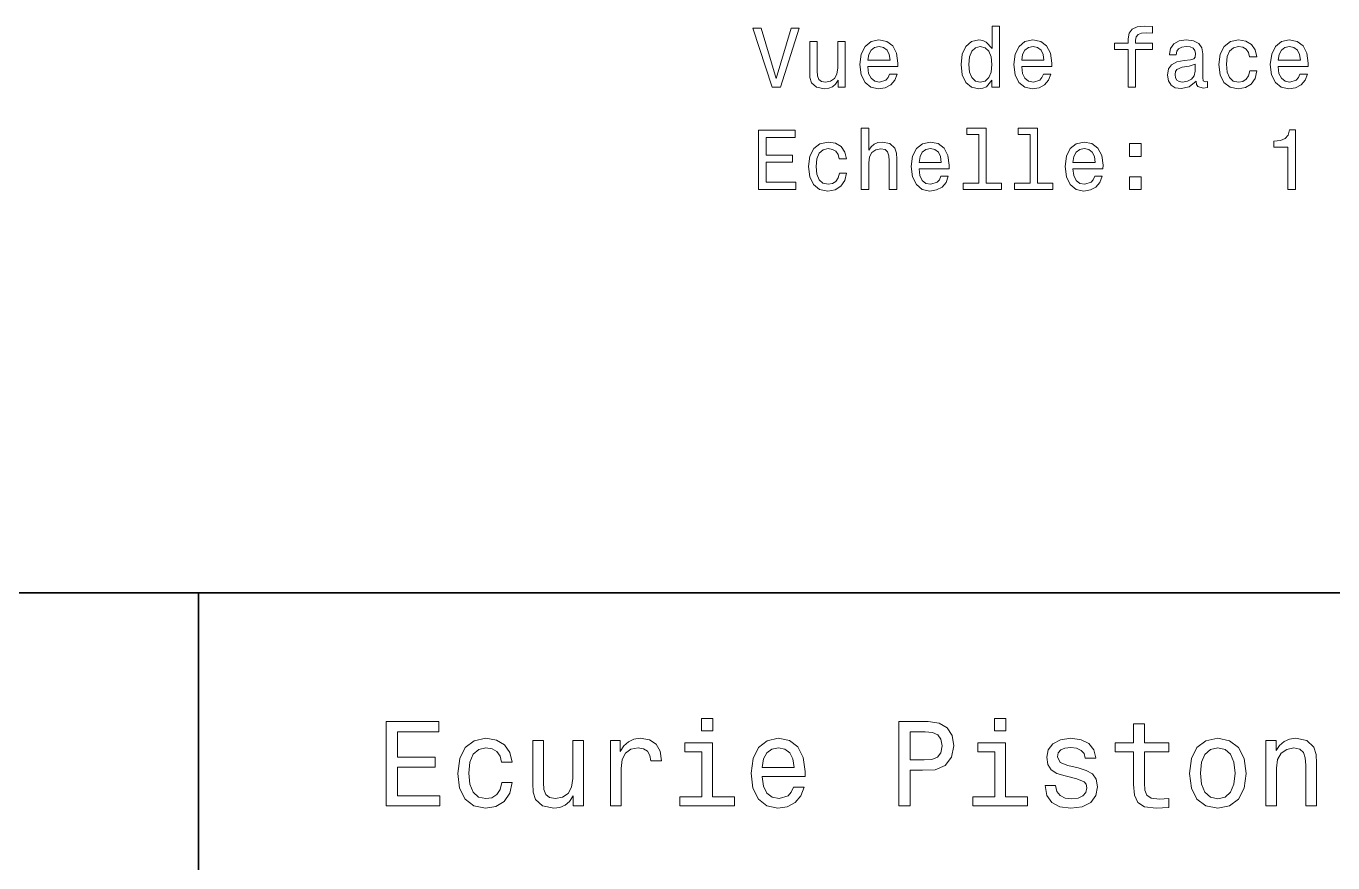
# Model space of a CAD drawing. Extents: x 0 to 297, y 0 to 210.
# Drawn here: x 151.8 to 229.1, y 54 to 103.6 of the extents above; entities that cross this region are included whole.
import ezdxf

# ---------------------------------------------------------------- set-up
doc = ezdxf.new("R2010")
doc.units = 0

msp = doc.modelspace()

# ---------------------------------------------------------------- linework, layer by layer
at = {"color": 7, "lineweight": 35}
for p, q in [((97, 70), (287, 70)), ((162, 10), (162, 70))]:
    msp.add_line(p, q, dxfattribs=at)
at = {"color": 7, "lineweight": 13}
for points in [[(197.07756, 103.443573), (196.200027, 100.463028), (195.297302, 103.443573), (194.818192, 103.443573), (195.947876, 99.93853), (196.452194, 99.93853), (197.556656, 103.443573)], [(208.964447, 100.357117), (208.964447, 99.93853), (209.408249, 99.93853), (209.408249, 103.55957), (208.969482, 103.55957), (208.969482, 102.2332), (208.631592, 102.616486), (208.42482, 102.70726), (208.18779, 102.742561), (207.759109, 102.641701), (207.426254, 102.359276), (207.209396, 101.905388), (207.133759, 101.295158), (207.209396, 100.684929), (207.426254, 100.22599), (207.759109, 99.93853), (208.18779, 99.842712), (208.42482, 99.878014), (208.636627, 99.968788)], [(217.023529, 102.177727), (217.023529, 99.93853), (217.467331, 99.93853), (217.467331, 102.177727), (218.475967, 102.177727), (218.475967, 102.555962), (217.467331, 102.555962), (217.467331, 102.722389), (217.502625, 102.924118), (217.618622, 103.060287), (217.815308, 103.140976), (218.097733, 103.171242), (218.475967, 103.15107), (218.475967, 103.534348), (217.996857, 103.55957), (217.563141, 103.514175), (217.260559, 103.378014), (217.078995, 103.140976), (217.023529, 102.803085), (217.023529, 102.555962), (216.211563, 102.555962), (216.211563, 102.177727)], [(200.279999, 102.646744), (199.836197, 102.646744), (199.836197, 101.083344), (199.785767, 100.72023), (199.639511, 100.457985), (199.412567, 100.2966), (199.115021, 100.24617), (198.877991, 100.286514), (198.726685, 100.407547), (198.640961, 100.614319), (198.620789, 100.90683), (198.620789, 102.646744), (198.176971, 102.646744), (198.176971, 100.866486), (198.192108, 100.508415), (198.287933, 100.210861), (198.580444, 99.93853), (199.049454, 99.842712), (199.30162, 99.878014), (199.518478, 99.968788), (199.705078, 100.12513), (199.856369, 100.352074), (199.856369, 99.93853), (200.279999, 99.93853)], [(201.616455, 101.164032), (203.391678, 101.164032), (203.396713, 101.370804), (203.316025, 101.950775), (203.094131, 102.384499), (202.741104, 102.646744), (202.272079, 102.742561), (201.813141, 102.641701), (201.460114, 102.359276), (201.23317, 101.900345), (201.152481, 101.295158), (201.228134, 100.674843), (201.455078, 100.220947), (201.803055, 99.93853), (202.256958, 99.842712), (202.65033, 99.908272), (202.973083, 100.079742), (203.210114, 100.352074), (203.346283, 100.715187), (202.907532, 100.715187), (202.816742, 100.513458), (202.685623, 100.36216), (202.312424, 100.241127), (202.024963, 100.2966), (201.808105, 100.473114), (201.666885, 100.760574), (201.616455, 101.148903)], [(201.616455, 101.537231), (201.671936, 101.885216), (201.808105, 102.142418), (202.014877, 102.298759), (202.287216, 102.354233), (202.554504, 102.298759), (202.761276, 102.142418), (202.88736, 101.885216), (202.932739, 101.537231)], [(208.263428, 102.344147), (208.555939, 102.273544), (208.777847, 102.076859), (208.908966, 101.749046), (208.959396, 101.295158), (208.908966, 100.836227), (208.777847, 100.508415), (208.555939, 100.306686), (208.263428, 100.241127), (207.986053, 100.306686), (207.774246, 100.508415), (207.633026, 100.84127), (207.587646, 101.295158), (207.633026, 101.744003), (207.774246, 102.071815), (207.986053, 102.273544)], [(210.724533, 101.164032), (212.499741, 101.164032), (212.504791, 101.370804), (212.424103, 101.950775), (212.202194, 102.384499), (211.849167, 102.646744), (211.380157, 102.742561), (210.921219, 102.641701), (210.568192, 102.359276), (210.341248, 101.900345), (210.260559, 101.295158), (210.336197, 100.674843), (210.563141, 100.220947), (210.911133, 99.93853), (211.365021, 99.842712), (211.758392, 99.908272), (212.081161, 100.079742), (212.318192, 100.352074), (212.454361, 100.715187), (212.015594, 100.715187), (211.92482, 100.513458), (211.793701, 100.36216), (211.420502, 100.241127), (211.133026, 100.2966), (210.916168, 100.473114), (210.774963, 100.760574), (210.724533, 101.148903)], [(210.724533, 101.537231), (210.779999, 101.885216), (210.916168, 102.142418), (211.12294, 102.298759), (211.395279, 102.354233), (211.662567, 102.298759), (211.869339, 102.142418), (211.995422, 101.885216), (212.040817, 101.537231)], [(221.053055, 100.291557), (221.053055, 100.276428), (221.078278, 100.104958), (221.153931, 99.983917), (221.471649, 99.8881), (221.718765, 99.928444), (221.718765, 100.271385), (221.612854, 100.256256), (221.471649, 100.321815), (221.446426, 100.523544), (221.446426, 101.92556), (221.38591, 102.28363), (221.209396, 102.535789), (220.901764, 102.687088), (220.468048, 102.742561), (220.044418, 102.682045), (219.731735, 102.510574), (219.535049, 102.243286), (219.469482, 101.890259), (219.469482, 101.860001), (219.867905, 101.860001), (219.903198, 102.071815), (220.01416, 102.223114), (220.195709, 102.313889), (220.452911, 102.34919), (220.700043, 102.323975), (220.876541, 102.248329), (220.982452, 102.117203), (221.017761, 101.935646), (220.997589, 101.723831), (220.916901, 101.617928), (220.715164, 101.56749), (220.336914, 101.527145), (219.903198, 101.436371), (219.595566, 101.274986), (219.414017, 101.022827), (219.358536, 100.649628), (219.408966, 100.316772), (219.565308, 100.069656), (219.817474, 99.913315), (220.165451, 99.857841), (220.634476, 99.963745)], [(224.205078, 101.749046), (224.643829, 101.749046), (224.553055, 102.152504), (224.336197, 102.47023), (223.998306, 102.666916), (223.55954, 102.742561), (223.075394, 102.641701), (222.707245, 102.359276), (222.47525, 101.900345), (222.394562, 101.285072), (222.470215, 100.674843), (222.697144, 100.220947), (223.055222, 99.93853), (223.544418, 99.842712), (223.978134, 99.918358), (224.316025, 100.130173), (224.548019, 100.463028), (224.64888, 100.90683), (224.22525, 100.90683), (224.149597, 100.624413), (224.008392, 100.41259), (223.806656, 100.281471), (223.55954, 100.241127), (223.251907, 100.306686), (223.029999, 100.508415), (222.893829, 100.836227), (222.84845, 101.300201), (222.893829, 101.754089), (223.035049, 102.081902), (223.261993, 102.28363), (223.55954, 102.354233), (223.821793, 102.308846), (224.018478, 102.192856), (224.149597, 102.001213)], [(225.904648, 101.164032), (227.679855, 101.164032), (227.684906, 101.370804), (227.604218, 101.950775), (227.382309, 102.384499), (227.029282, 102.646744), (226.560257, 102.742561), (226.101334, 102.641701), (225.748306, 102.359276), (225.521362, 101.900345), (225.440674, 101.295158), (225.516312, 100.674843), (225.743256, 100.220947), (226.091248, 99.93853), (226.545135, 99.842712), (226.938507, 99.908272), (227.261276, 100.079742), (227.498306, 100.352074), (227.634476, 100.715187), (227.195709, 100.715187), (227.104935, 100.513458), (226.973816, 100.36216), (226.600616, 100.241127), (226.313141, 100.2966), (226.096283, 100.473114), (225.955078, 100.760574), (225.904648, 101.148903)], [(225.904648, 101.537231), (225.960114, 101.885216), (226.096283, 102.142418), (226.303055, 102.298759), (226.575394, 102.354233), (226.842682, 102.298759), (227.049454, 102.142418), (227.175537, 101.885216), (227.220917, 101.537231)], [(221.002625, 100.886658), (220.942108, 100.624413), (220.780731, 100.422676), (220.538651, 100.291557), (220.241104, 100.24617), (220.049454, 100.271385), (219.913284, 100.352074), (219.82756, 100.493286), (219.802338, 100.689972), (219.82251, 100.866486), (219.903198, 100.992561), (220.225967, 101.133774), (220.634476, 101.19429), (221.002625, 101.315331)], [(201.228134, 93.891701), (201.671936, 93.891701), (201.671936, 95.455101), (201.717331, 95.813171), (201.863571, 96.075417), (202.09053, 96.236801), (202.393112, 96.297318), (202.635193, 96.246887), (202.786484, 96.110718), (202.862137, 95.883774), (202.88736, 95.581184), (202.88736, 93.891701), (203.331161, 93.891701), (203.331161, 95.671959), (203.310989, 96.030029), (203.2202, 96.327583), (202.922653, 96.599915), (202.458679, 96.695732), (202.206512, 96.660431), (201.989655, 96.564613), (201.808105, 96.413315), (201.671936, 96.206543), (201.671936, 97.512741), (201.228134, 97.512741)], [(208.182739, 97.139542), (208.182739, 94.2649), (207.269913, 94.2649), (207.269913, 93.891701), (209.534332, 93.891701), (209.534332, 94.2649), (208.626541, 94.2649), (208.626541, 97.512741), (207.486771, 97.512741), (207.486771, 97.139542)], [(211.218765, 97.139542), (211.218765, 94.2649), (210.305939, 94.2649), (210.305939, 93.891701), (212.570343, 93.891701), (212.570343, 94.2649), (211.662567, 94.2649), (211.662567, 97.512741), (210.522797, 97.512741), (210.522797, 97.139542)], [(195.140961, 93.891701), (197.35997, 93.891701), (197.35997, 94.315331), (195.604935, 94.315331), (195.604935, 95.500488), (197.168335, 95.500488), (197.168335, 95.919075), (195.604935, 95.919075), (195.604935, 96.968071), (197.319626, 96.968071), (197.319626, 97.391701), (195.140961, 97.391701)], [(199.916885, 95.702217), (200.355652, 95.702217), (200.264877, 96.105675), (200.048019, 96.423401), (199.710114, 96.620087), (199.271362, 96.695732), (198.787216, 96.594872), (198.419052, 96.312447), (198.187073, 95.853516), (198.106369, 95.238243), (198.182022, 94.628014), (198.408966, 94.174118), (198.767029, 93.891701), (199.256226, 93.795883), (199.689941, 93.871529), (200.027847, 94.083344), (200.259827, 94.416199), (200.360703, 94.860001), (199.937073, 94.860001), (199.86142, 94.577583), (199.7202, 94.365761), (199.518478, 94.234642), (199.271362, 94.194298), (198.96373, 94.259857), (198.741821, 94.461586), (198.605652, 94.789398), (198.560257, 95.253372), (198.605652, 95.70726), (198.746857, 96.035072), (198.973816, 96.236801), (199.271362, 96.307404), (199.5336, 96.262016), (199.730286, 96.146027), (199.86142, 95.954384)], [(204.652481, 95.117203), (206.427704, 95.117203), (206.432739, 95.323975), (206.352051, 95.903946), (206.130142, 96.337669), (205.77713, 96.599915), (205.308105, 96.695732), (204.849167, 96.594872), (204.49614, 96.312447), (204.269196, 95.853516), (204.188507, 95.248329), (204.26416, 94.628014), (204.491104, 94.174118), (204.839081, 93.891701), (205.292969, 93.795883), (205.68634, 93.861443), (206.009109, 94.032913), (206.24614, 94.305244), (206.382309, 94.668358), (205.943542, 94.668358), (205.852768, 94.466629), (205.721649, 94.315331), (205.34845, 94.194298), (205.060989, 94.249771), (204.844131, 94.426285), (204.702911, 94.713745), (204.652481, 95.102074)], [(213.760559, 95.117203), (215.535767, 95.117203), (215.540817, 95.323975), (215.460114, 95.903946), (215.23822, 96.337669), (214.885193, 96.599915), (214.416168, 96.695732), (213.957245, 96.594872), (213.604218, 96.312447), (213.377274, 95.853516), (213.29657, 95.248329), (213.372223, 94.628014), (213.599167, 94.174118), (213.947159, 93.891701), (214.401047, 93.795883), (214.794418, 93.861443), (215.117188, 94.032913), (215.354218, 94.305244), (215.490387, 94.668358), (215.05162, 94.668358), (214.960846, 94.466629), (214.829712, 94.315331), (214.456512, 94.194298), (214.169052, 94.249771), (213.952194, 94.426285), (213.810989, 94.713745), (213.760559, 95.102074)], [(226.469482, 93.891701), (226.928421, 93.891701), (226.928421, 97.416916), (226.58548, 97.416916), (226.494705, 97.109283), (226.313141, 96.902512), (226.035767, 96.781471), (225.652481, 96.741127), (225.652481, 96.383057), (226.469482, 96.383057)], [(204.652481, 95.490402), (204.707962, 95.838387), (204.844131, 96.095589), (205.050903, 96.25193), (205.323227, 96.307404), (205.59053, 96.25193), (205.797302, 96.095589), (205.92337, 95.838387), (205.968765, 95.490402)], [(213.760559, 95.490402), (213.816025, 95.838387), (213.952194, 96.095589), (214.158966, 96.25193), (214.431305, 96.307404), (214.698593, 96.25193), (214.905365, 96.095589), (215.031448, 95.838387), (215.076843, 95.490402)], [(217.104218, 95.848473), (217.800171, 95.848473), (217.800171, 96.599915), (217.104218, 96.599915)], [(217.104218, 93.891701), (217.800171, 93.891701), (217.800171, 94.643143), (217.104218, 94.643143)], [(173.109512, 57.381123), (176.279541, 57.381123), (176.279541, 57.986309), (173.772339, 57.986309), (173.772339, 59.679394), (176.005768, 59.679394), (176.005768, 60.277374), (173.772339, 60.277374), (173.772339, 61.775936), (176.221893, 61.775936), (176.221893, 62.381123), (173.109512, 62.381123)], [(192.439484, 62.554031), (191.769455, 62.554031), (191.769455, 61.833572), (192.439484, 61.833572)], [(203.462524, 57.381123), (204.125351, 57.381123), (204.125351, 59.492073), (204.860229, 59.492073), (205.602295, 59.528095), (206.193085, 59.780258), (206.574921, 60.270172), (206.704605, 60.940201), (206.603745, 61.559795), (206.315552, 62.013687), (205.840057, 62.287464), (205.191635, 62.381123), (203.462524, 62.381123)], [(209.788177, 62.554031), (209.118149, 62.554031), (209.118149, 61.833572), (209.788177, 61.833572)], [(217.353027, 60.579971), (217.353027, 58.64193), (217.396255, 58.015129), (217.597992, 57.582851), (218.001434, 57.330688), (218.685883, 57.244236), (219.43515, 57.280258), (219.43515, 57.827808), (218.887604, 57.78458), (218.390488, 57.842216), (218.123917, 58.022331), (218.008652, 58.324928), (217.98703, 58.75), (217.98703, 60.579971), (219.43515, 60.579971), (219.43515, 61.120316), (217.98703, 61.120316), (217.98703, 62.251438), (217.353027, 62.251438), (217.353027, 61.120316), (216.257935, 61.120316), (216.257935, 60.579971)], [(179.932281, 59.967579), (180.559082, 59.967579), (180.429398, 60.543945), (180.119598, 60.997837), (179.636887, 61.278816), (179.010086, 61.386887), (178.318436, 61.242794), (177.792511, 60.839336), (177.46109, 60.183716), (177.345825, 59.304752), (177.453888, 58.432995), (177.778091, 57.78458), (178.289627, 57.381123), (178.988464, 57.244236), (179.608063, 57.352303), (180.090775, 57.6549), (180.42218, 58.130402), (180.566284, 58.764408), (179.96109, 58.764408), (179.853027, 58.36095), (179.651291, 58.058357), (179.363113, 57.871037), (179.010086, 57.8134), (178.570602, 57.907059), (178.253601, 58.195244), (178.059082, 58.663544), (177.994232, 59.326366), (178.059082, 59.974781), (178.260803, 60.443081), (178.585007, 60.731266), (179.010086, 60.83213), (179.38472, 60.767288), (179.66571, 60.601585), (179.853027, 60.327808)], [(184.788177, 61.25), (184.154175, 61.25), (184.154175, 59.016571), (184.082123, 58.497837), (183.873199, 58.123196), (183.548996, 57.892651), (183.123917, 57.820602), (182.785294, 57.878242), (182.569168, 58.051151), (182.446686, 58.346542), (182.417862, 58.764408), (182.417862, 61.25), (181.783859, 61.25), (181.783859, 58.706772), (181.805481, 58.195244), (181.942368, 57.770172), (182.360229, 57.381123), (183.030258, 57.244236), (183.390488, 57.294666), (183.700287, 57.424351), (183.966858, 57.647694), (184.182999, 57.971901), (184.182999, 57.381123), (184.788177, 57.381123)], [(186.380402, 57.381123), (187.014404, 57.381123), (187.014404, 59.592937), (187.079254, 60.12608), (187.273773, 60.507923), (187.590775, 60.738472), (188.015854, 60.817722), (188.332855, 60.767288), (188.570602, 60.623199), (188.714691, 60.378242), (188.765121, 60.046829), (189.406342, 60.046829), (189.319885, 60.630402), (189.082123, 61.048271), (188.685883, 61.30043), (188.145538, 61.386887), (187.778091, 61.32925), (187.46109, 61.185158), (187.180115, 60.940201), (186.956772, 60.608788), (186.956772, 61.25), (186.380402, 61.25)], [(192.417862, 57.914265), (192.417862, 61.120316), (190.789627, 61.120316), (190.789627, 60.579971), (191.783859, 60.579971), (191.783859, 57.914265), (190.48703, 57.914265), (190.48703, 57.381123), (193.729111, 57.381123), (193.729111, 57.914265)], [(195.37175, 59.131844), (197.907776, 59.131844), (197.914978, 59.427231), (197.799713, 60.255764), (197.482712, 60.875359), (196.978378, 61.25), (196.30835, 61.386887), (195.65274, 61.242794), (195.148407, 60.839336), (194.824203, 60.183716), (194.708923, 59.319164), (194.817001, 58.432995), (195.141205, 57.78458), (195.638321, 57.381123), (196.286743, 57.244236), (196.848694, 57.337894), (197.309799, 57.582851), (197.648407, 57.971901), (197.842941, 58.490631), (197.216141, 58.490631), (197.086456, 58.20245), (196.899139, 57.986309), (196.365997, 57.8134), (195.955322, 57.892651), (195.645538, 58.14481), (195.443802, 58.555473), (195.37175, 59.110229)], [(205.01152, 61.76873), (205.443802, 61.725502), (205.760803, 61.588615), (205.94812, 61.336452), (206.01297, 60.940201), (205.940918, 60.522331), (205.746399, 60.270172), (205.414978, 60.140488), (204.96109, 60.104465), (204.125351, 60.104465), (204.125351, 61.76873)], [(209.766571, 57.914265), (209.766571, 61.120316), (208.138321, 61.120316), (208.138321, 60.579971), (209.132568, 60.579971), (209.132568, 57.914265), (207.835724, 57.914265), (207.835724, 57.381123), (211.077805, 57.381123), (211.077805, 57.914265)], [(214.060516, 59.636166), (213.44812, 59.780258), (212.994232, 59.945965), (212.842941, 60.28458), (212.886169, 60.522331), (213.03746, 60.695244), (213.282425, 60.803314), (213.635437, 60.846542), (213.97406, 60.803314), (214.240631, 60.67363), (214.413544, 60.479107), (214.485596, 60.219738), (215.105194, 60.219738), (215.105194, 60.23415), (214.997116, 60.70245), (214.701721, 61.069885), (214.240631, 61.30043), (213.635437, 61.386887), (213.023056, 61.30043), (212.57637, 61.062679), (212.29538, 60.709652), (212.208939, 60.262966), (212.273773, 59.830688), (212.475494, 59.528095), (212.806915, 59.311958), (213.289627, 59.16066), (213.995682, 58.987751), (214.427948, 58.807636), (214.543228, 58.663544), (214.586456, 58.447407), (214.521606, 58.180836), (214.348694, 57.979107), (214.067719, 57.849422), (213.693085, 57.806194), (213.296829, 57.849422), (213.008636, 58.000721), (212.814117, 58.245674), (212.734863, 58.584293), (212.122482, 58.584293), (212.223343, 58.007923), (212.518738, 57.590057), (212.98703, 57.337894), (213.635437, 57.244236), (214.312683, 57.337894), (214.809799, 57.590057), (215.112396, 57.993515), (215.220459, 58.519451), (215.141205, 58.973343), (214.917862, 59.283138), (214.55043, 59.484871)], [(220.65274, 59.311958), (220.768005, 58.432995), (221.099426, 57.78458), (221.625366, 57.381123), (222.331421, 57.244236), (223.030258, 57.381123), (223.556198, 57.777374), (223.887604, 58.425793), (224.010086, 59.311958), (223.887604, 60.190922), (223.556198, 60.846542), (223.030258, 61.242794), (222.331421, 61.386887), (221.625366, 61.242794), (221.099426, 60.839336), (220.768005, 60.190922)], [(225.177246, 57.381123), (225.811249, 57.381123), (225.811249, 59.614552), (225.876083, 60.12608), (226.085022, 60.500717), (226.409225, 60.731266), (226.841507, 60.817722), (227.187317, 60.745674), (227.403458, 60.551151), (227.511536, 60.226944), (227.547546, 59.794666), (227.547546, 57.381123), (228.181564, 57.381123), (228.181564, 59.924351), (228.15274, 60.435879), (228.023056, 60.86095), (227.597992, 61.25), (226.935165, 61.386887), (226.567719, 61.336452), (226.257935, 61.199566), (225.991364, 60.969017), (225.782425, 60.659222), (225.782425, 61.25), (225.177246, 61.25)], [(195.37175, 59.664986), (195.451004, 60.162102), (195.645538, 60.529537), (195.940918, 60.75288), (196.329971, 60.83213), (196.711807, 60.75288), (197.007202, 60.529537), (197.187317, 60.162102), (197.252167, 59.664986)], [(221.301147, 59.319164), (221.365997, 59.967579), (221.567719, 60.435879), (221.891937, 60.72406), (222.331421, 60.824928), (222.763687, 60.72406), (223.087891, 60.443081), (223.289627, 59.967579), (223.361679, 59.319164), (223.289627, 58.663544), (223.087891, 58.188038), (222.763687, 57.899853), (222.331421, 57.806194), (221.891937, 57.899853), (221.567719, 58.188038), (221.365997, 58.663544)]]:
    msp.add_lwpolyline(points, close=True, dxfattribs=at)

doc.saveas('drawing.dxf')
